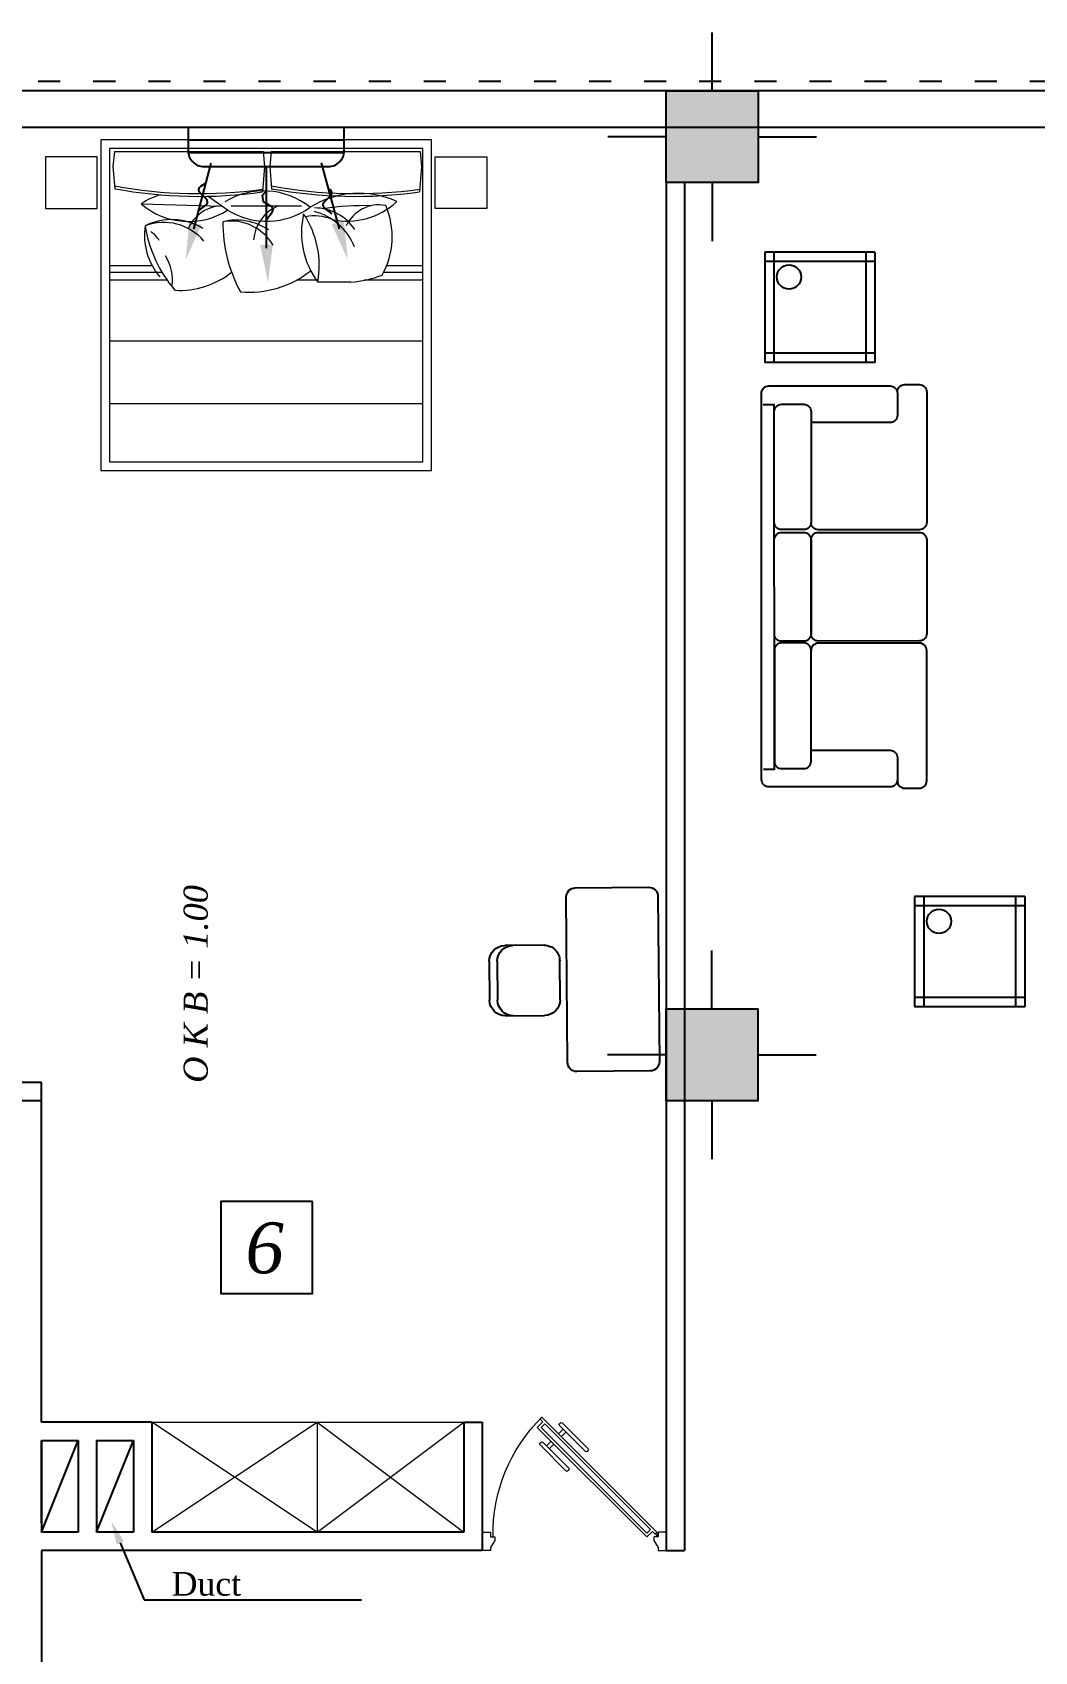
# Model space of a CAD drawing. Header units: metres. Extents: x -1655 to 449, y 40 to 361.
# Drawn here: x 101.51 to 106.97, y 54.24 to 63.06 of the extents above; entities that cross this region are included whole.
import ezdxf
from ezdxf import colors
from ezdxf.entities.mleader import LeaderData, LeaderLine
from ezdxf.math import Vec2, Vec3

# ---------------------------------------------------------------- set-up
doc = ezdxf.new("R2010")
doc.units = ezdxf.units.M
doc.header["$MEASUREMENT"] = 0
doc.linetypes.add('ACAD_ISO03W100', pattern=[30, 12, -18])
for name, color, linetype, lineweight in [('0.2', 2, 'Continuous', 5), ('Layer4', 252, 'Continuous', 25), ('Layer5', 31, 'Continuous', 9)]:
    doc.layers.add(name, color=color, linetype=linetype, lineweight=lineweight)
for name, color, linetype in [('A-WALL', 7, 'Continuous'), ('fur', 234, 'Continuous'), ('MOBL', 2, 'Continuous'), ('TEXT', 3, 'Continuous')]:
    doc.layers.add(name, color=color, linetype=linetype)
doc.styles.add('RS', font='timesi.ttf', dxfattribs={"width": 0.7})
doc.styles.get("Standard").update_dxf_attribs({"font": 'arial.ttf'})
doc.styles.add('style3', font='')
doc.styles.get('style3').set_extended_font_data('F_roya')

# ---------------------------------------------------------------- blocks, each defined once
blk = doc.blocks.new('5050new')
h = blk.add_hatch(color=256)
h.dxf.hatch_style = 1
h.paths.add_polyline_path([(6309.3073, 1826.5446), (6308.8073, 1826.5446), (6308.8072, 1826.0446), (6309.3072, 1826.0446)])
for p, q in [((6309.0573, 1826.5446), (6309.0573, 1826.8627)), ((6308.8072, 1826.2946), (6308.4892, 1826.2947)), ((6309.3072, 1826.2946), (6309.6253, 1826.2946)), ((6309.0572, 1826.0446), (6309.0572, 1825.7266))]:
    blk.add_line(p, q)
blk.add_lwpolyline([(6308.8073, 1826.5446), (6309.3073, 1826.5446), (6309.3072, 1826.0446), (6308.8072, 1826.0446)], close=True)
blk = doc.blocks.new('axha')
for p in [(107.877, 27.5763), (107.8761, 22.5763)]:
    blk.add_blockref('5050new', p)
blk = doc.blocks.new('5')
at = {"layer": 'Layer5'}
for p, q in [((923.8481, 840.7345), (923.8481, 840.6916)), ((923.9478, 840.6916), (923.9478, 840.7345)), ((923.8481, 840.6916), (923.8725, 840.6916)), ((923.8725, 840.6916), (923.8725, 840.6676)), ((923.8725, 840.6676), (923.8931, 840.6676)), ((923.8931, 840.6676), (923.9304, 840.6916)), ((923.9304, 840.6916), (923.9478, 840.6916)), ((923.3526, 840.3608), (923.3778, 840.386)), ((923.3576, 840.4163), (923.3627, 840.4214)), ((923.3576, 840.4062), (923.4991, 840.2648)), ((923.3728, 840.4214), (923.5142, 840.28)), ((923.2566, 840.3153), (923.2516, 840.3103)), ((923.2516, 840.3002), (923.393, 840.1587)), ((923.2667, 840.3153), (923.4082, 840.1739)), ((923.3122, 840.3204), (923.2869, 840.2951)), ((923.3273, 840.3052), (923.3021, 840.28)), ((923.3677, 840.3456), (923.393, 840.3709)), ((923.5092, 840.2648), (923.5142, 840.2699)), ((923.4082, 840.1638), (923.4031, 840.1587)), ((923.8481, 839.7773), (923.8725, 839.7773)), ((923.8481, 839.7345), (923.8481, 839.7773)), ((923.8725, 839.7773), (923.8725, 839.8014)), ((923.8725, 839.8014), (923.8931, 839.8014)), ((923.8931, 839.8014), (923.9304, 839.7773)), ((923.9304, 839.7773), (923.9478, 839.7773)), ((923.9478, 839.7773), (923.9478, 839.7345))]:
    blk.add_line(p, q, dxfattribs=at)
for points in [[(923.8481, 839.7845), (923.8582, 839.7946), (923.8431, 839.8097), (923.8734, 839.84), (923.2773, 840.4361), (923.247, 840.4058), (923.2319, 840.4209), (923.2217, 840.4108)], [(923.2773, 840.4159), (923.2571, 840.3957), (923.833, 839.8198), (923.8532, 839.84)]]:
    blk.add_lwpolyline(points, close=True, dxfattribs=at)
blk.add_circle((923.8582, 839.7845), 0.00714, dxfattribs=at)
for centre, radius, start, end in [((923.8582, 839.7845), 0.893, 89.08335, 135.45831), ((923.3627, 840.4113), 0.00714, 135, 225), ((923.3677, 840.4163), 0.00714, 45, 135), ((923.2566, 840.3052), 0.00714, 135, 225), ((923.2617, 840.3103), 0.00714, 45, 135), ((923.5041, 840.2699), 0.00714, 225, 315), ((923.5092, 840.2749), 0.00714, 315, 45), ((923.3981, 840.1638), 0.00714, 225, 315), ((923.4031, 840.1689), 0.00714, 315, 45)]:
    blk.add_arc(centre, radius, start, end, dxfattribs=at)
blk = doc.blocks.new('MMMMMMMK')
at = {"layer": 'fur', "color": 234, "lineweight": 0}
for p, q in [((0, 1.8), (0, 0)), ((1.8, 1.8), (0, 1.8)), ((1.8, 0), (1.8, 1.8)), ((0.0469, 1.7531), (0.0469, 0.0469)), ((1.7531, 1.7531), (0.0469, 1.7531)), ((0.0734, 1.7366), (0.0655, 1.6561)), ((0.0734, 1.7366), (0.8833, 1.7366)), ((0.8833, 1.7366), (0.8912, 1.6561)), ((0.9281, 1.7366), (0.9202, 1.6561)), ((0.9281, 1.7366), (1.738, 1.7366)), ((1.738, 1.7366), (1.7459, 1.6561)), ((1.7531, 0.0469), (1.7531, 1.7531)), ((0.0655, 1.6561), (0.0753, 1.5346)), ((0.8912, 1.6561), (0.8801, 1.5171)), ((0.9202, 1.6561), (0.93, 1.5346)), ((1.7459, 1.6561), (1.7347, 1.5171)), ((0.22, 1.4523), (0.6587, 1.4401)), ((0.627, 1.4622), (0.5821, 1.4934)), ((0.6903, 1.4181), (0.627, 1.4622)), ((0.7103, 1.4414), (1.0925, 1.4414)), ((0.0469, 1.1169), (0.2782, 1.1169)), ((0.0469, 1.0799), (0.3328, 1.0799)), ((1.54, 1.0799), (1.7531, 1.0799)), ((1.5566, 1.1169), (1.7531, 1.1169)), ((0.3611, 1.0361), (0.0469, 1.0361)), ((1.1829, 1.0361), (1.0646, 1.0361)), ((1.3612, 1.0263), (1.1813, 1.0263)), ((1.7531, 1.0361), (1.4344, 1.0361)), ((1.7531, 0.7051), (0.0469, 0.7051)), ((1.7531, 0.3624), (0.0469, 0.3624)), ((0, 0), (1.8, 0)), ((0.0469, 0.0469), (1.7531, 0.0469))]:
    blk.add_line(p, q, dxfattribs=at)
for points in [[(-0.3018, 1.4273), (-0.0199, 1.4273), (-0.0199, 1.7091), (-0.3018, 1.7091)], [(2.1018, 1.4273), (1.8199, 1.4273), (1.8199, 1.7091), (2.1018, 1.7091)]]:
    blk.add_lwpolyline(points, close=True, dxfattribs=at)
for centre, radius, start, end in [((0.5317, 4.0075), 2.4997, 259.45094, 278.0385), ((0.5317, 4.0075), 2.5147, 259.54304, 277.96222), ((0.4111, 1.1778), 0.3345, 104.73118, 124.84334), ((0.8861, 1.1191), 0.4035, 51.15702, 121.53123), ((1.3864, 4.0075), 2.4997, 259.45094, 278.0385), ((1.3864, 4.0075), 2.5147, 259.54304, 277.96222), ((1.4047, 1.0116), 0.4984, 65.51371, 122.18913), ((0.4781, 1.751), 0.3948, 229.15955, 302.51405), ((0.6711, 1.2295), 0.2144, 99.76728, 155.62713), ((0.9033, 1.7617), 0.4043, 238.21275, 305.70112), ((0.6903, 1.4181), 1.3e-15, 0, 65.0281), ((1.0496, 1.2398), 0.2185, 112.67953, 175.83759), ((1.1618, 1.1635), 0.2666, 33.80936, 89.85207), ((1.4277, 0.1452), 1.2973, 88.06515, 99.45872), ((1.3428, 1.7481), 0.39, 257.66067, 313.50772), ((1.5152, 1.2492), 0.1975, 79.60328, 155.08693), ((1.1593, 1.2732), 0.4269, 330.61548, 23.49087), ((0.5867, 1.2816), 0.3497, 171.57454, 220.44463), ((0.3843, 1.0421), 0.3243, 58.29126, 116.273), ((0.3416, 1.062), 0.289, 40.49487, 110.41331), ((0.9502, 1.4476), 0.7187, 189.18943, 220.45235), ((1.4282, 1.3429), 0.7634, 179.10149, 208.94041), ((0.7381, 1.0505), 0.3131, 56.18191, 103.50979), ((0.7077, 1.091), 0.2674, 30.54882, 99.21527), ((1.544, 1.2955), 0.4517, 166.88248, 216.58835), ((0.6771, 1.1154), 0.512, 349.97066, 33.50017), ((1.1621, 1.1332), 0.2533, 67.41094, 100.89542), ((1.0818, 1.0983), 0.3222, 21.67571, 75.82731), ((0.2028, 1.1872), 0.1322, 29.30389, 58.79977), ((0.1412, 1.0383), 0.2485, 351.43687, 31.69604), ((0.4258, 1.4426), 0.4618, 267.21941, 308.24148), ((0.8092, 1.5074), 0.5361, 264.75021, 308.49083), ((1.3178, 1.6278), 0.6031, 274.12846, 290.73305), ((1.5313, 1.0637), 2.6e-15, 180, 301.23096)]:
    blk.add_arc(centre, radius, start, end, dxfattribs=at)
blk = doc.blocks.new('A$C606B0FDC')
at = {"layer": 'MOBL'}
for p, q in [((-13.2, 360.95), (-13.2, 275.95)), ((-6.4, 360.9), (-6.4, 275.99)), ((35.36, 357.87), (-0.53, 348.36)), ((1.25, 318.45), (45.78, 318.45)), ((35.13, 278.56), (-0.71, 288.27))]:
    blk.add_line(p, q, dxfattribs=at)
blk.add_lwpolyline([(1.25, 352.45), (1.25, 284.45, -0.414214), (-7.25, 275.95), (-20, 275.95), (-20, 360.95), (-7.25, 360.95, -0.414214)], format="xyb", close=True, dxfattribs=at)
for points in [[(25.35, 355.22), (22.32, 351.26, -0.454979), (18.87, 351.04), (15.57, 354.37, 0.479108), (12.01, 354), (10.2, 351.2)], [(30.11, 318.23), (26.15, 315.19, -0.454979), (22.76, 315.87), (20.44, 319.94), (16.91, 320.51), (14.43, 318.27)], [(26.99, 282.51), (23.98, 286.49, 0.454979), (20.52, 286.73), (17.21, 283.42, -0.479108), (13.65, 283.8)]]:
    blk.add_lwpolyline(points, format="xyb", dxfattribs=at)
for points in [[(32.92, 353.65), (31.15, 360.31), (52.01, 362.27)], [(43.68, 314.8), (43.96, 321.68), (64.47, 317.42)], [(32.7, 282.78), (30.9, 276.13), (51.75, 274.05)]]:
    blk.add_solid(points, dxfattribs=at)
blk = doc.blocks.new('M21')
at = {"color": 234, "linetype": 'Continuous'}
for p, q in [((0.9, 0), (0, 0)), ((-0.05, -0.05), (-0.05, -0.45)), ((0.95, -0.45), (0.95, -0.05)), ((0, -0.5), (0.9, -0.5)), ((0.3419, -0.5378), (0.5544, -0.5378)), ((0.2569, -0.8363), (0.2569, -0.6228)), ((0.6394, -0.6228), (0.6394, -0.8363)), ((0.5544, -0.8778), (0.3419, -0.8778)), ((0.5544, -0.9213), (0.3419, -0.9213))]:
    blk.add_line(p, q, dxfattribs=at)
for centre, radius, start, end in [((0, -0.05), 0.05, 90, 180), ((0.9, -0.05), 0.05, 0, 90), ((0, -0.45), 0.05, 180, 270), ((0.9, -0.45), 0.05, 270, 0), ((0.3419, -0.6228), 0.085, 90, 180), ((0.5544, -0.6228), 0.085, 0, 90), ((0.3419, -0.7928), 0.085, 180, 270), ((0.5544, -0.7928), 0.085, 270, 0), ((0.3419, -0.8363), 0.085, 180, 270), ((0.5544, -0.8363), 0.085, 270, 0)]:
    blk.add_arc(centre, radius, start, end, dxfattribs=at)

msp = doc.modelspace()

# ---------------------------------------------------------------- linework, layer by layer
at = {"color": 64, "linetype": 'ACAD_ISO03W100', "ltscale": 0.01}
msp.add_line((116.9618, 62.7902), (97.4296, 62.7904), dxfattribs=at)
for p, q in [((116.9618, 62.7397), (97.5024, 62.7397)), ((114.4101, 62.5397), (100.8601, 62.5397)), ((104.9615, 62.2397), (104.9615, 54.7899)), ((105.0615, 62.2397), (105.0615, 54.7899)), ((101.5601, 57.3397), (99.4595, 57.3397)), ((101.5601, 55.4898), (101.5601, 57.3397)), ((101.5601, 57.2397), (99.4595, 57.2397)), ((102.1601, 55.4898), (101.5601, 55.4898)), ((103.8601, 55.4898), (103.9601, 55.4898)), ((101.5601, 54.9395), (101.5601, 55.3898)), ((101.7601, 54.8898), (101.5601, 54.8898)), ((102.0601, 54.8898), (101.8601, 54.8898)), ((103.8601, 54.8898), (102.1601, 54.8898)), ((103.9601, 54.7898), (101.5601, 54.7898)), ((104.9615, 54.7899), (105.0615, 54.7899))]:
    msp.add_line(p, q)
at = {"color": 234}
for p, q in [((106.0979, 61.8605), (105.4979, 61.8604)), ((105.4979, 61.8604), (105.498, 61.2604)), ((105.5479, 61.8604), (105.548, 61.2604)), ((106.0479, 61.8605), (106.048, 61.2605)), ((106.0979, 61.8605), (106.098, 61.2605)), ((106.098, 61.8105), (105.498, 61.8104)), ((106.098, 61.3105), (105.498, 61.3104)), ((106.098, 61.2605), (105.498, 61.2604)), ((106.9143, 58.3517), (106.3143, 58.3516)), ((106.3143, 58.3515), (106.3144, 57.7515)), ((106.9143, 58.3017), (106.3143, 58.3016)), ((106.3643, 58.3515), (106.3644, 57.7515)), ((106.8643, 58.3516), (106.8644, 57.7516)), ((106.9143, 58.3516), (106.9144, 57.7516)), ((106.9144, 57.8016), (106.3144, 57.8015)), ((106.9144, 57.7516), (106.3144, 57.7515))]:
    msp.add_line(p, q, dxfattribs=at)
at = {"ltscale": 0.1}
for p, q in [((102.1601, 55.4898), (102.1601, 54.8898)), ((103.8601, 55.4898), (103.8601, 54.8898)), ((103.9601, 55.4898), (103.9601, 54.7898)), ((101.5601, 55.3898), (101.5601, 54.8898)), ((101.5601, 55.3898), (101.7601, 55.3898)), ((101.5601, 54.8898), (101.7601, 55.3898)), ((101.7601, 55.3898), (101.7601, 54.8898)), ((101.8601, 55.3898), (101.8601, 54.8898)), ((101.8601, 55.3898), (102.0601, 55.3898)), ((101.8601, 54.8898), (102.0601, 55.3898)), ((102.0601, 55.3898), (102.0601, 54.8898)), ((101.5601, 54.7898), (101.5601, 53.8895))]:
    msp.add_line(p, q, dxfattribs=at)
at = {"color": 234}
for points in [[(105.7506, 59.1483), (106.1806, 59.1484, -0.414214), (106.2206, 59.1084), (106.2207, 58.9884, -0.414214), (106.1807, 58.9484), (105.5207, 58.9483, -0.414214), (105.4807, 58.9883), (105.4803, 61.0924, -0.414214), (105.5203, 61.1324), (106.1803, 61.1325, -0.414214), (106.2203, 61.0925), (106.2203, 60.9725, -0.414214), (106.1803, 60.9325), (105.7503, 60.9324)], [(106.2203, 61.0993, -0.414214), (106.2603, 61.1393), (106.3403, 61.1393, -0.414214), (106.3803, 61.0994), (106.3804, 60.3894, -0.414214), (106.3404, 60.3493), (105.7904, 60.3493, -0.414214), (105.7504, 60.3892)], [(106.2207, 58.9816, 0.414214), (106.2607, 58.9416), (106.3407, 58.9416, 0.414214), (106.3807, 58.9816), (106.3805, 59.6916, 0.414214), (106.3405, 59.7316), (105.7905, 59.7315, 0.414214), (105.7505, 59.6915)]]:
    msp.add_lwpolyline(points, format="xyb", dxfattribs=at)
msp.add_lwpolyline([(105.4907, 59.0461), (105.5507, 59.0461), (105.5503, 61.0302), (105.4903, 61.0302)], dxfattribs=at)
for points in [[(105.5503, 60.9924, -0.414214), (105.5903, 61.0324), (105.7103, 61.0324, -0.414214), (105.7503, 60.9924), (105.7504, 60.3899, -0.414214), (105.7104, 60.3499), (105.5904, 60.3499, -0.414214), (105.5504, 60.3899)], [(105.5504, 60.2945, -0.414214), (105.5904, 60.3345), (105.7104, 60.3345, -0.414214), (105.7504, 60.2946), (105.7505, 59.7818, -0.414214), (105.7105, 59.7418), (105.5905, 59.7417, -0.414214), (105.5505, 59.7817)], [(106.3404, 60.3346, -0.414214), (106.3804, 60.2946), (106.3805, 59.7833, -0.414214), (106.3405, 59.7433), (105.7905, 59.7432, -0.414214), (105.7505, 59.7832), (105.7504, 60.2945, -0.414214), (105.7904, 60.3345)], [(105.5506, 59.0883, 0.414214), (105.5907, 59.0483), (105.7107, 59.0483, 0.414214), (105.7506, 59.0883), (105.7505, 59.6925, 0.414214), (105.7105, 59.7325), (105.5905, 59.7325, 0.414214), (105.5505, 59.6925)]]:
    msp.add_lwpolyline(points, format="xyb", close=True, dxfattribs=at)
for centre in [(105.6306, 61.7258), (106.4469, 58.2169)]:
    msp.add_circle(centre, 0.0661, dxfattribs=at)
at = {"layer": 'A-WALL', "color": 6, "ltscale": 0.1}
msp.add_lwpolyline([(103.0361, 56.6904), (102.5361, 56.6904), (102.5361, 56.1904), (103.0361, 56.1904)], close=True, dxfattribs=at)
at = {"layer": 'Layer5'}
for p, q in [((102.1601, 55.4898), (103.8601, 55.4898)), ((103.0601, 54.8898), (102.1601, 55.4898)), ((102.1601, 54.8898), (103.0601, 55.4898)), ((103.0601, 55.4898), (103.0601, 54.8898)), ((103.0601, 55.4898), (103.8601, 54.8898)), ((103.0601, 54.8898), (103.8601, 55.4898))]:
    msp.add_line(p, q, dxfattribs=at)

# ---------------------------------------------------------------- block references
msp.add_blockref('axha', (-6311.7225, -1791.3813))
at = {"lineweight": 0}
msp.add_blockref('MMMMMMMK', (101.8831, 60.6717), dxfattribs=at)
at = {"lineweight": 0, "xscale": -1, "rotation": 270.477652046679}
msp.add_blockref('M21', (104.9243, 57.4524), dxfattribs=at)
at = {"layer": 'Layer5', "xscale": -0.0099999999999909, "yscale": 0.0099999999999909, "zscale": 0.0099999999999909, "rotation": 90}
msp.add_blockref('A$C606B0FDC', (105.9676, 62.3397), dxfattribs=at)
at = {"layer": 'Layer5', "xscale": -1, "rotation": 90.00220316313073}
msp.add_blockref('5', (944.6604, 978.7699), dxfattribs=at)

# ---------------------------------------------------------------- texts
at = {"layer": '0.2', "style": 'RS'}
msp.add_text('O K B = 1.00', height=0.131505, rotation=90, dxfattribs=at).set_placement((102.465, 57.3368))
at = {"layer": 'Layer4', "color": 6, "style": 'RS'}
msp.add_text('6', height=0.2773, dxfattribs=at).set_placement((102.6704, 56.2999))
at = {"layer": 'TEXT', "ltscale": 0.2, "insert": (102.2686, 54.5423), "char_height": 0.178802, "width": 1.445437, "attachment_point": 7}
msp.add_mtext('{\\fTimes New Roman|b0|i0|c0|p18;\\H0.72x;Duct}', dxfattribs=at)

# ---------------------------------------------------------------- leaders
at = {"layer": 'TEXT', "ltscale": 0.2}
ml = msp.add_multileader_mtext('Standard', dxfattribs=at)
ml.set_content('', color=256, style='style3')
ml.set_leader_properties()
ml.build(insert=Vec2(0, 0))
ml.multileader.update_dxf_attribs({"text_left_attachment_type": 6, "text_right_attachment_type": 6, "dogleg_length": 0.1, "arrow_head_size": 0.13})
ctx = ml.context
ctx.base_point, ctx.char_height, ctx.arrow_head_size, ctx.landing_gap_size, ctx.plane_origin, ctx.plane_x_axis, ctx.plane_y_axis = Vec3(103.3918, 54.5222), 0.2, 0.13, 0.09, Vec3(101.6742, 54.535), Vec3(-1, 0), Vec3(0, -1)
ctx.left_attachment, ctx.right_attachment, ctx.text_align_type = 6, 6, 2
notes = []
notes.append((ctx, [(0, (1, 1, 0), (102.1185, 54.5222), (1, 0), 1.0933, [(0, [(101.9388, 54.9521)], 0, [])])]))
ctx.mtext.insert, ctx.mtext.text_direction, ctx.mtext.rotation, ctx.mtext.alignment, ctx.mtext.flow_direction = Vec3(103.3018, 54.3222), Vec3(-1, 0), 3.141593, 3, 5
for ctx, leaders in notes:
    for number, flags, end, landing, length, lines in leaders:
        leader = LeaderData()
        leader.index, (leader.has_last_leader_line, leader.has_dogleg_vector, leader.attachment_direction) = number, flags
        leader.last_leader_point, leader.dogleg_vector, leader.dogleg_length = Vec3(end), Vec3(landing), length
        for number, points, colour, breaks in lines:
            line = LeaderLine()
            line.index, line.vertices, line.color, line.breaks = number, Vec3.list(points), colors.encode_raw_color(colour), breaks
            leader.lines.append(line)
        ctx.leaders.append(leader)

doc.saveas('drawing.dxf')
